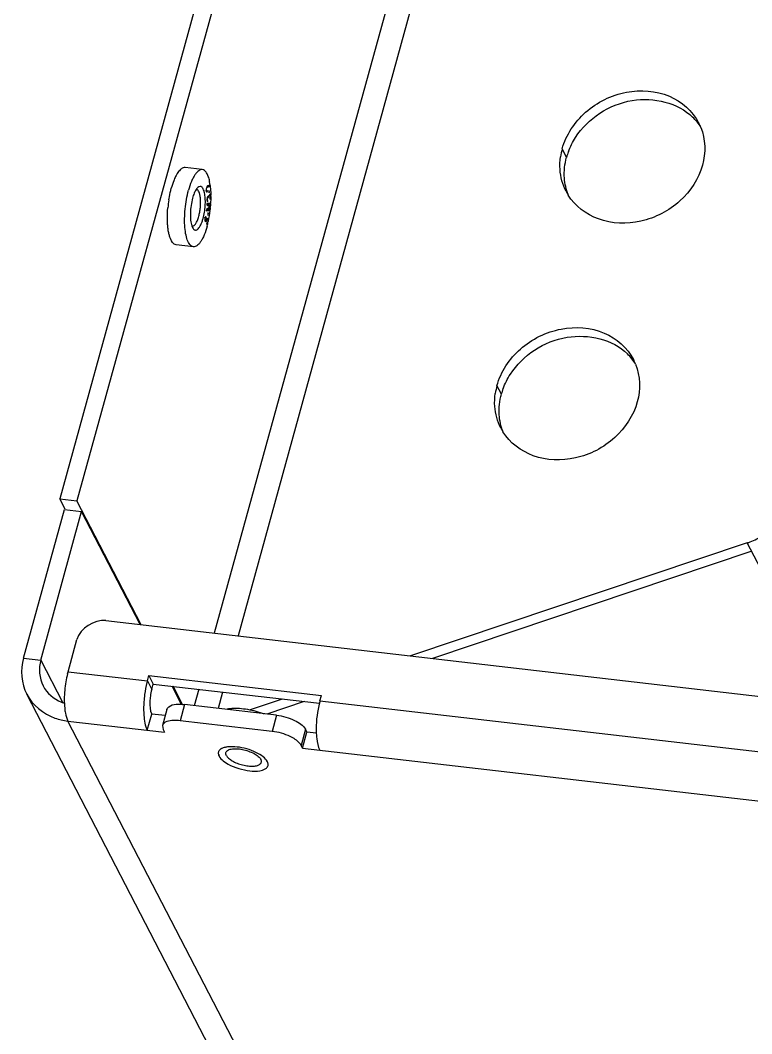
# Model space of a CAD drawing. Header units: millimetres. Extents: x -177 to 18421, y -5017 to 3255.
# Drawn here: x 13158.03 to 13172.97, y 1981.14 to 2001.85 of the extents above; entities that cross this region are included whole.
import ezdxf

# ---------------------------------------------------------------- set-up
doc = ezdxf.new("R2010")
doc.units = ezdxf.units.MM
doc.header["$LTSCALE"] = 46.255
doc.layers.get('0').update_dxf_attribs({"linetype": 'CONTINUOUS'})
doc.layers.add('02___PRT_ALL_AXES', color=7, linetype='CONTINUOUS')

msp = doc.modelspace()

# ---------------------------------------------------------------- linework, layer by layer
at = {"color": 3, "linetype": 'Continuous'}
for p, q in [((13174.587, 2049.266), (13158.836, 1992.071)), ((13158.945, 1991.859), (13158.836, 1992.071)), ((13158.095, 1988.817), (13158.931, 1991.852)), ((13172.975, 1990.999), (13166.455, 1988.81)), ((13159.778, 1989.583), (13264.321, 1977.469)), ((13159.005, 1988.538), (13159.186, 1989.198)), ((13158.994, 1988.499), (13159.005, 1988.538)), ((13159.005, 1988.538), (13160.626, 1988.35)), ((13160.626, 1988.35), (13160.657, 1988.46)), ((13160.657, 1988.46), (13164.182, 1988.051)), ((13168.698, 1967.744), (13158.163, 1988.077)), ((13163.832, 1987.929), (13163.067, 1987.672)), ((13164.152, 1987.941), (13164.182, 1988.051)), ((13164.152, 1987.941), (13193.531, 1984.537)), ((13169.485, 1967.298), (13159.002, 1987.531)), ((13159.002, 1987.531), (13160.977, 1987.302)), ((13163.177, 1987.319), (13161.297, 1987.537)), ((13160.935, 1987.439), (13160.947, 1987.36)), ((13160.947, 1987.36), (13160.977, 1987.302)), ((13163.797, 1986.976), (13163.767, 1987.033)), ((13163.797, 1986.976), (13193.882, 1983.489))]:
    msp.add_line(p, q, dxfattribs=at)
at = {"color": 7, "linetype": 'Continuous'}
for p, q in [((13174.94, 2049.225), (13159.188, 1992.03)), ((13177.258, 2044.75), (13161.994, 1989.326)), ((13177.652, 2044.361), (13162.48, 1989.27)), ((13161.839, 1998.441), (13161.833, 1998.425)), ((13161.843, 1998.448), (13161.839, 1998.441)), ((13161.841, 1998.444), (13161.894, 1998.464)), ((13161.853, 1998.443), (13161.841, 1998.444)), ((13161.85, 1998.46), (13161.843, 1998.448)), ((13161.845, 1998.434), (13161.853, 1998.443)), ((13161.856, 1998.465), (13161.85, 1998.46)), ((13161.853, 1998.443), (13161.906, 1998.462)), ((13161.903, 1998.481), (13161.856, 1998.465)), ((13161.899, 1998.563), (13161.891, 1998.548)), ((13161.891, 1998.548), (13161.903, 1998.481)), ((13161.894, 1998.464), (13161.902, 1998.48)), ((13161.906, 1998.462), (13161.894, 1998.464)), ((13161.902, 1998.48), (13161.902, 1998.481)), ((13161.914, 1998.478), (13161.902, 1998.48)), ((13161.906, 1998.462), (13161.914, 1998.478)), ((13161.828, 1998.402), (13161.826, 1998.386)), ((13161.826, 1998.386), (13161.827, 1998.368)), ((13161.836, 1998.383), (13161.827, 1998.384)), ((13161.838, 1998.373), (13161.827, 1998.375)), ((13161.83, 1998.366), (13161.827, 1998.372)), ((13161.827, 1998.368), (13161.829, 1998.359)), ((13161.833, 1998.425), (13161.828, 1998.402)), ((13161.836, 1998.398), (13161.828, 1998.399)), ((13161.829, 1998.359), (13161.833, 1998.346)), ((13161.841, 1998.365), (13161.83, 1998.366)), ((13161.838, 1998.412), (13161.831, 1998.413)), ((13161.833, 1998.347), (13161.835, 1998.349)), ((13161.833, 1998.346), (13161.838, 1998.343)), ((13161.842, 1998.427), (13161.834, 1998.428)), ((13161.835, 1998.349), (13161.842, 1998.36)), ((13161.847, 1998.347), (13161.835, 1998.349)), ((13161.836, 1998.398), (13161.838, 1998.412)), ((13161.836, 1998.383), (13161.836, 1998.398)), ((13161.838, 1998.373), (13161.836, 1998.383)), ((13161.845, 1998.434), (13161.837, 1998.435)), ((13161.838, 1998.412), (13161.842, 1998.427)), ((13161.841, 1998.365), (13161.838, 1998.373)), ((13161.838, 1998.343), (13161.847, 1998.347)), ((13161.842, 1998.36), (13161.841, 1998.365)), ((13161.846, 1998.365), (13161.841, 1998.365)), ((13161.842, 1998.427), (13161.845, 1998.434)), ((13161.854, 1998.359), (13161.842, 1998.36)), ((13161.852, 1998.37), (13161.846, 1998.365)), ((13161.847, 1998.347), (13161.854, 1998.359)), ((13161.855, 1998.243), (13161.848, 1998.224)), ((13161.854, 1998.359), (13161.852, 1998.37)), ((13161.863, 1998.238), (13161.854, 1998.239)), ((13161.863, 1998.252), (13161.855, 1998.243)), ((13161.855, 1998.243), (13161.862, 1998.243)), ((13161.866, 1998.241), (13161.855, 1998.242)), ((13161.857, 1998.227), (13161.863, 1998.238)), ((13161.874, 1998.242), (13161.862, 1998.243)), ((13161.866, 1998.256), (13161.863, 1998.252)), ((13161.863, 1998.238), (13161.866, 1998.241)), ((13161.873, 1998.26), (13161.866, 1998.256)), ((13161.866, 1998.241), (13161.874, 1998.242)), ((13161.873, 1998.254), (13161.869, 1998.258)), ((13161.879, 1998.259), (13161.873, 1998.26)), ((13161.879, 1998.259), (13161.873, 1998.26)), ((13161.884, 1998.252), (13161.873, 1998.254)), ((13161.874, 1998.242), (13161.877, 1998.24)), ((13161.877, 1998.24), (13161.878, 1998.253)), ((13161.877, 1998.24), (13161.881, 1998.225)), ((13161.89, 1998.251), (13161.878, 1998.253)), ((13161.884, 1998.252), (13161.879, 1998.259)), ((13161.888, 1998.232), (13161.879, 1998.233)), ((13161.89, 1998.376), (13161.882, 1998.363)), ((13161.882, 1998.363), (13161.885, 1998.325)), ((13161.894, 1998.339), (13161.884, 1998.34)), ((13161.888, 1998.27), (13161.884, 1998.252)), ((13161.885, 1998.325), (13161.894, 1998.339)), ((13161.894, 1998.264), (13161.887, 1998.264)), ((13161.893, 1998.281), (13161.888, 1998.27)), ((13161.888, 1998.232), (13161.89, 1998.251)), ((13161.888, 1998.22), (13161.888, 1998.232)), ((13161.894, 1998.339), (13161.89, 1998.376)), ((13161.89, 1998.251), (13161.894, 1998.264)), ((13161.901, 1998.276), (13161.891, 1998.277)), ((13161.901, 1998.291), (13161.893, 1998.281)), ((13161.894, 1998.264), (13161.901, 1998.276)), ((13161.895, 1998.283), (13161.896, 1998.284)), ((13161.896, 1998.284), (13161.9, 1998.285)), ((13161.908, 1998.283), (13161.896, 1998.284)), ((13161.912, 1998.284), (13161.9, 1998.285)), ((13161.908, 1998.298), (13161.901, 1998.291)), ((13161.901, 1998.276), (13161.908, 1998.283)), ((13161.913, 1998.3), (13161.908, 1998.298)), ((13161.908, 1998.283), (13161.912, 1998.284)), ((13161.911, 1998.295), (13161.909, 1998.298)), ((13161.914, 1998.287), (13161.911, 1998.295)), ((13161.922, 1998.294), (13161.911, 1998.295)), ((13161.912, 1998.284), (13161.915, 1998.281)), ((13161.919, 1998.299), (13161.913, 1998.3)), ((13161.919, 1998.299), (13161.913, 1998.3)), ((13161.916, 1998.281), (13161.914, 1998.287)), ((13161.926, 1998.285), (13161.914, 1998.287)), ((13161.915, 1998.281), (13161.917, 1998.277)), ((13161.917, 1998.23), (13161.916, 1998.222)), ((13161.917, 1998.277), (13161.919, 1998.264)), ((13161.928, 1998.275), (13161.917, 1998.277)), ((13161.919, 1998.246), (13161.917, 1998.23)), ((13161.927, 1998.238), (13161.918, 1998.239)), ((13161.922, 1998.294), (13161.919, 1998.299)), ((13161.919, 1998.264), (13161.919, 1998.246)), ((13161.928, 1998.251), (13161.919, 1998.252)), ((13161.926, 1998.285), (13161.922, 1998.294)), ((13161.923, 1998.223), (13161.927, 1998.238)), ((13161.928, 1998.275), (13161.926, 1998.285)), ((13161.927, 1998.238), (13161.928, 1998.251)), ((13161.91, 1998.04), (13161.832, 1997.985)), ((13161.837, 1997.979), (13161.906, 1998.03)), ((13161.843, 1998.106), (13161.841, 1998.078)), ((13161.841, 1998.078), (13161.91, 1998.04)), ((13161.845, 1998.209), (13161.843, 1998.187)), ((13161.843, 1998.187), (13161.843, 1998.181)), ((13161.852, 1998.186), (13161.843, 1998.187)), ((13161.843, 1998.181), (13161.845, 1998.162)), ((13161.924, 1998.116), (13161.843, 1998.106)), ((13161.852, 1998.198), (13161.844, 1998.199)), ((13161.854, 1998.173), (13161.844, 1998.175)), ((13161.846, 1998.169), (13161.844, 1998.172)), ((13161.848, 1998.224), (13161.845, 1998.209)), ((13161.845, 1998.162), (13161.849, 1998.154)), ((13161.854, 1998.215), (13161.846, 1998.215)), ((13161.858, 1998.168), (13161.846, 1998.169)), ((13161.851, 1998.168), (13161.846, 1998.169)), ((13161.847, 1998.091), (13161.911, 1998.098)), ((13161.908, 1998.055), (13161.847, 1998.091)), ((13161.859, 1998.089), (13161.847, 1998.091)), ((13161.849, 1998.154), (13161.856, 1998.149)), ((13161.849, 1997.978), (13161.917, 1998.029)), ((13161.857, 1998.227), (13161.85, 1998.228)), ((13161.85, 1998.153), (13161.852, 1998.154)), ((13161.852, 1998.154), (13161.851, 1998.168)), ((13161.863, 1998.167), (13161.851, 1998.168)), ((13161.852, 1998.198), (13161.854, 1998.215)), ((13161.852, 1998.186), (13161.852, 1998.198)), ((13161.854, 1998.173), (13161.852, 1998.186)), ((13161.863, 1998.152), (13161.852, 1998.154)), ((13161.854, 1998.215), (13161.857, 1998.227)), ((13161.858, 1998.168), (13161.854, 1998.173)), ((13161.856, 1998.149), (13161.863, 1998.152)), ((13161.863, 1998.167), (13161.858, 1998.168)), ((13161.859, 1998.089), (13161.923, 1998.097)), ((13161.92, 1998.054), (13161.859, 1998.089)), ((13161.863, 1998.152), (13161.863, 1998.167)), ((13161.881, 1998.225), (13161.881, 1998.213)), ((13161.888, 1998.22), (13161.881, 1998.221)), ((13161.881, 1998.213), (13161.888, 1998.22)), ((13161.917, 1998.029), (13161.906, 1998.03)), ((13161.907, 1998.043), (13161.907, 1998.042)), ((13161.92, 1998.054), (13161.908, 1998.055)), ((13161.912, 1998.213), (13161.909, 1998.207)), ((13161.909, 1998.207), (13161.909, 1998.192)), ((13161.914, 1998.2), (13161.909, 1998.201)), ((13161.909, 1998.192), (13161.914, 1998.2)), ((13161.919, 1998.211), (13161.911, 1998.212)), ((13161.923, 1998.097), (13161.911, 1998.098)), ((13161.916, 1998.222), (13161.912, 1998.213)), ((13161.914, 1998.2), (13161.919, 1998.211)), ((13161.923, 1998.223), (13161.916, 1998.224)), ((13161.919, 1998.211), (13161.923, 1998.223)), ((13161.803, 1997.818), (13161.8, 1997.804)), ((13161.802, 1997.814), (13161.804, 1997.818)), ((13161.808, 1997.831), (13161.803, 1997.818)), ((13161.804, 1997.818), (13161.808, 1997.82)), ((13161.815, 1997.816), (13161.804, 1997.818)), ((13161.815, 1997.837), (13161.808, 1997.831)), ((13161.82, 1997.818), (13161.808, 1997.82)), ((13161.811, 1997.819), (13161.815, 1997.836)), ((13161.812, 1997.81), (13161.815, 1997.816)), ((13161.822, 1997.837), (13161.815, 1997.837)), ((13161.815, 1997.836), (13161.815, 1997.836)), ((13161.827, 1997.834), (13161.815, 1997.836)), ((13161.815, 1997.816), (13161.82, 1997.818)), ((13161.82, 1997.818), (13161.823, 1997.817)), ((13161.827, 1997.834), (13161.822, 1997.837)), ((13161.823, 1997.817), (13161.827, 1997.834)), ((13161.832, 1997.985), (13161.83, 1997.957)), ((13161.83, 1997.96), (13161.899, 1997.968)), ((13161.83, 1997.957), (13161.911, 1997.967)), ((13161.849, 1997.978), (13161.837, 1997.979)), ((13161.913, 1997.985), (13161.849, 1997.978)), ((13161.865, 1997.914), (13161.859, 1997.871)), ((13161.859, 1997.871), (13161.867, 1997.867)), ((13161.873, 1997.91), (13161.865, 1997.914)), ((13161.873, 1997.91), (13161.865, 1997.911)), ((13161.867, 1997.867), (13161.873, 1997.91)), ((13161.911, 1997.967), (13161.899, 1997.968)), ((13161.8, 1997.804), (13161.798, 1997.79)), ((13161.798, 1997.79), (13161.798, 1997.775)), ((13161.807, 1997.782), (13161.798, 1997.783)), ((13161.798, 1997.775), (13161.801, 1997.756)), ((13161.808, 1997.792), (13161.799, 1997.793)), ((13161.808, 1997.769), (13161.799, 1997.77)), ((13161.812, 1997.76), (13161.8, 1997.762)), ((13161.812, 1997.81), (13161.801, 1997.811)), ((13161.803, 1997.758), (13161.801, 1997.761)), ((13161.801, 1997.756), (13161.806, 1997.745)), ((13161.808, 1997.755), (13161.803, 1997.758)), ((13161.815, 1997.756), (13161.803, 1997.758)), ((13161.806, 1997.745), (13161.812, 1997.737)), ((13161.807, 1997.782), (13161.808, 1997.792)), ((13161.808, 1997.769), (13161.807, 1997.782)), ((13161.808, 1997.792), (13161.812, 1997.81)), ((13161.812, 1997.76), (13161.808, 1997.769)), ((13161.819, 1997.753), (13161.808, 1997.755)), ((13161.815, 1997.756), (13161.812, 1997.76)), ((13161.812, 1997.737), (13161.818, 1997.732)), ((13161.813, 1997.736), (13161.815, 1997.737)), ((13161.819, 1997.753), (13161.815, 1997.756)), ((13161.815, 1997.737), (13161.82, 1997.745)), ((13161.826, 1997.736), (13161.815, 1997.737)), ((13161.818, 1997.732), (13161.826, 1997.736)), ((13161.824, 1997.758), (13161.819, 1997.753)), ((13161.82, 1997.745), (13161.824, 1997.755)), ((13161.832, 1997.744), (13161.82, 1997.745)), ((13161.828, 1997.765), (13161.824, 1997.758)), ((13161.824, 1997.755), (13161.826, 1997.762)), ((13161.836, 1997.753), (13161.824, 1997.755)), ((13161.826, 1997.736), (13161.832, 1997.744)), ((13161.832, 1997.782), (13161.828, 1997.765)), ((13161.84, 1997.771), (13161.829, 1997.772)), ((13161.83, 1997.777), (13161.832, 1997.782)), ((13161.836, 1997.795), (13161.832, 1997.782)), ((13161.832, 1997.782), (13161.837, 1997.786)), ((13161.844, 1997.78), (13161.832, 1997.782)), ((13161.832, 1997.744), (13161.836, 1997.753)), ((13161.842, 1997.802), (13161.836, 1997.795)), ((13161.836, 1997.753), (13161.84, 1997.771)), ((13161.849, 1997.785), (13161.837, 1997.786)), ((13161.837, 1997.786), (13161.843, 1997.786)), ((13161.841, 1997.709), (13161.837, 1997.691)), ((13161.837, 1997.691), (13161.843, 1997.687)), ((13161.84, 1997.771), (13161.844, 1997.78)), ((13161.845, 1997.706), (13161.84, 1997.706)), ((13161.845, 1997.706), (13161.841, 1997.709)), ((13161.841, 1997.688), (13161.848, 1997.695)), ((13161.85, 1997.806), (13161.842, 1997.802)), ((13161.855, 1997.785), (13161.843, 1997.786)), ((13161.843, 1997.687), (13161.852, 1997.685)), ((13161.844, 1997.78), (13161.849, 1997.785)), ((13161.852, 1997.709), (13161.845, 1997.706)), ((13161.853, 1997.796), (13161.846, 1997.804)), ((13161.857, 1997.804), (13161.848, 1997.805)), ((13161.848, 1997.695), (13161.852, 1997.708)), ((13161.859, 1997.694), (13161.848, 1997.695)), ((13161.849, 1997.785), (13161.855, 1997.785)), ((13161.857, 1997.804), (13161.85, 1997.806)), ((13161.856, 1997.718), (13161.852, 1997.709)), ((13161.864, 1997.706), (13161.852, 1997.708)), ((13161.852, 1997.708), (13161.853, 1997.708)), ((13161.852, 1997.685), (13161.859, 1997.694)), ((13161.857, 1997.782), (13161.853, 1997.796)), ((13161.864, 1997.794), (13161.853, 1997.796)), ((13161.855, 1997.785), (13161.859, 1997.779)), ((13161.861, 1997.741), (13161.856, 1997.718)), ((13161.864, 1997.794), (13161.857, 1997.804)), ((13161.869, 1997.781), (13161.857, 1997.782)), ((13161.859, 1997.779), (13161.862, 1997.767)), ((13161.87, 1997.73), (13161.859, 1997.731)), ((13161.859, 1997.694), (13161.864, 1997.706)), ((13161.862, 1997.755), (13161.861, 1997.741)), ((13161.862, 1997.767), (13161.862, 1997.755)), ((13161.871, 1997.761), (13161.862, 1997.763)), ((13161.872, 1997.746), (13161.862, 1997.747)), ((13161.869, 1997.781), (13161.864, 1997.794)), ((13161.871, 1997.761), (13161.869, 1997.781)), ((13161.87, 1997.73), (13161.872, 1997.746)), ((13161.872, 1997.746), (13161.871, 1997.761)), ((13158.836, 1992.071), (13159.188, 1992.03)), ((13160.499, 1989.5), (13159.188, 1992.03)), ((13158.448, 1988.776), (13159.284, 1991.811)), ((13158.931, 1991.852), (13159.284, 1991.811)), ((13160.481, 1989.502), (13159.284, 1991.811)), ((13172.885, 1991.172), (13166.004, 1988.862)), ((13174.598, 1987.866), (13172.885, 1991.172)), ((13158.095, 1988.817), (13158.448, 1988.776)), ((13158.448, 1988.776), (13158.893, 1987.916)), ((13160.626, 1988.35), (13160.716, 1988.177)), ((13160.657, 1988.46), (13160.746, 1988.287)), ((13160.716, 1988.177), (13160.746, 1988.287)), ((13160.746, 1988.287), (13164.146, 1987.893)), ((13161.327, 1987.868), (13161.133, 1988.242)), ((13161.344, 1987.868), (13161.152, 1988.24)), ((13161.678, 1988.179), (13161.586, 1987.844)), ((13162.164, 1988.122), (13162.072, 1987.788)), ((13163.381, 1987.981), (13162.724, 1987.761)), ((13160.624, 1987.343), (13160.715, 1987.673)), ((13160.991, 1987.641), (13160.715, 1987.673)), ((13161.026, 1987.768), (13160.935, 1987.438)), ((13161.388, 1987.867), (13161.297, 1987.537)), ((13163.268, 1987.649), (13161.388, 1987.867)), ((13162.269, 1987.785), (13162.266, 1987.774)), ((13162.281, 1987.776), (13162.269, 1987.785)), ((13162.358, 1987.793), (13162.354, 1987.782)), ((13163.268, 1987.649), (13163.177, 1987.319)), ((13163.858, 1987.363), (13163.767, 1987.033)), ((13163.797, 1986.976), (13163.888, 1987.305)), ((13163.888, 1987.305), (13163.858, 1987.363)), ((13164.083, 1987.283), (13163.888, 1987.305))]:
    msp.add_line(p, q, dxfattribs=at)
for centre, radius, start, end in [((13159.654, 1998.252), 2.274, 356.5716, 359.6652), ((13159.927, 1998.25), 2.001, 0.7364, 1.0251), ((13159.827, 1998.249), 2.101, 359.7092, 0.0662), ((13159.473, 1998.264), 2.444, 354.5143, 354.6929), ((13159.482, 1998.263), 2.435, 354.8076, 355.1012), ((13159.539, 1998.259), 2.377, 356.1348, 356.5162), ((13159.475, 1998.263), 2.454, 353.4924, 354.5139), ((13159.518, 1998.26), 2.41, 355.0997, 356.1335), ((13159.593, 1998.246), 2.335, 347.6242, 353.1301), ((13159.459, 1998.265), 2.458, 353.0542, 353.4274), ((13159.969, 1998.16), 1.949, 344.6125, 346.1397), ((13159.84, 1998.191), 2.069, 346.5174, 346.6591), ((13159.876, 1998.184), 2.045, 346.1299, 346.4942), ((13159.778, 1998.207), 2.145, 347.1586, 347.5864), ((13172.408, 1992.592), 1.498, 288.5628, 290.9383), ((13172.398, 1992.619), 1.527, 290.9454, 301.7971), ((13159.178, 1988.685), 0.827, 248.0364, 252.1734), ((13162.382, 1986.947), 0.835, 97.0076, 97.9862), ((13162.389, 1986.892), 0.891, 95.5686, 97.0027), ((13162.399, 1986.793), 0.99, 92.5497, 95.5574)]:
    msp.add_arc(centre, radius, start, end, dxfattribs=at)
at = {"color": 3, "linetype": 'Continuous'}
for centre, radius, start, end in [((13161.024, 1987.991), 2.092, 165.9235, 170.691), ((13161.234, 1987.954), 2.306, 170.6299, 174.8262), ((13162.356, 1987.874), 1.794, 164.61, 165.7685), ((13165.882, 1987.465), 1.794, 164.61, 165.7685), ((13165.922, 1987.368), 1.846, 179.8502, 182.8264)]:
    msp.add_arc(centre, radius, start, end, dxfattribs=at)
at = {"color": 7, "linetype": 'Continuous'}
for points, knots in [([(13161.749, 1998.799), (13161.737, 1998.8), (13161.71, 1998.797), (13161.671, 1998.776), (13161.633, 1998.74), (13161.596, 1998.691), (13161.56, 1998.629), (13161.513, 1998.525), (13161.484, 1998.438), (13161.468, 1998.378)], [0, 0, 0, 0, 0.068697, 0.147629, 0.243202, 0.358105, 0.492704, 0.645972, 1, 1, 1, 1]), ([(13161.899, 1998.563), (13161.892, 1998.596), (13161.876, 1998.654), (13161.847, 1998.72), (13161.818, 1998.759), (13161.791, 1998.785), (13161.766, 1998.797), (13161.749, 1998.799)], [0, 0, 0, 0, 0.339786, 0.614815, 0.728806, 0.828921, 1, 1, 1, 1]), ([(13161.657, 1998.436), (13161.654, 1998.433), (13161.64, 1998.42), (13161.629, 1998.404), (13161.621, 1998.391)], [0, 0, 0, 0, 0.222165, 1, 1, 1, 1]), ([(13161.766, 1997.802), (13161.777, 1997.843), (13161.795, 1997.928), (13161.81, 1998.057), (13161.813, 1998.181), (13161.804, 1998.277), (13161.791, 1998.344), (13161.778, 1998.384), (13161.763, 1998.416), (13161.745, 1998.44), (13161.725, 1998.455), (13161.692, 1998.461), (13161.67, 1998.447), (13161.657, 1998.436)], [0, 0, 0, 0, 0.169721, 0.346431, 0.516425, 0.666794, 0.731293, 0.787369, 0.834615, 0.873373, 0.90528, 0.933945, 1, 1, 1, 1]), ([(13161.928, 1998.286), (13161.928, 1998.302), (13161.926, 1998.367), (13161.92, 1998.431), (13161.914, 1998.478)], [0, 0, 0, 0, 0.262882, 1, 1, 1, 1]), ([(13161.621, 1998.391), (13161.606, 1998.368), (13161.578, 1998.311), (13161.559, 1998.252), (13161.55, 1998.219)], [0, 0, 0, 0, 0.451773, 1, 1, 1, 1]), ([(13161.677, 1997.845), (13161.685, 1997.874), (13161.698, 1997.934), (13161.711, 1998.026), (13161.716, 1998.117), (13161.714, 1998.202), (13161.705, 1998.266), (13161.694, 1998.31), (13161.679, 1998.352), (13161.655, 1998.388), (13161.63, 1998.391)], [0, 0, 0, 0, 0.156686, 0.320482, 0.482149, 0.632607, 0.763781, 0.820172, 0.869717, 1, 1, 1, 1]), ([(13161.55, 1998.219), (13161.536, 1998.169), (13161.516, 1998.067), (13161.502, 1997.914), (13161.506, 1997.773), (13161.521, 1997.686), (13161.534, 1997.65)], [0, 0, 0, 0, 0.26783, 0.543602, 0.796553, 1, 1, 1, 1]), ([(13161.544, 1997.646), (13161.55, 1997.645), (13161.563, 1997.647), (13161.581, 1997.657), (13161.599, 1997.674), (13161.624, 1997.707), (13161.652, 1997.765), (13161.669, 1997.816), (13161.677, 1997.845)], [0, 0, 0, 0, 0.068719, 0.147678, 0.243284, 0.358225, 0.645852, 1, 1, 1, 1]), ([(13161.534, 1997.65), (13161.536, 1997.644), (13161.543, 1997.626), (13161.552, 1997.608), (13161.56, 1997.596)], [0, 0, 0, 0, 0.279263, 1, 1, 1, 1]), ([(13161.56, 1997.596), (13161.566, 1997.587), (13161.58, 1997.571), (13161.609, 1997.56), (13161.64, 1997.568), (13161.668, 1997.592), (13161.695, 1997.628), (13161.721, 1997.676), (13161.746, 1997.736), (13161.759, 1997.779), (13161.766, 1997.802)], [0, 0, 0, 0, 0.092216, 0.167886, 0.245796, 0.343214, 0.467824, 0.620712, 0.799528, 1, 1, 1, 1]), ([(13160.688, 1988.037), (13160.683, 1988.001), (13160.674, 1987.88), (13160.676, 1987.749), (13160.715, 1987.673)], [0, 0, 0, 0, 0.298845, 1, 1, 1, 1]), ([(13161.026, 1987.769), (13161.032, 1987.789), (13161.124, 1987.895), (13161.28, 1987.879), (13161.388, 1987.867)], [0, 0, 0, 0, 0.165553, 1, 1, 1, 1]), ([(13162.358, 1987.793), (13162.408, 1987.796), (13162.515, 1987.793), (13162.735, 1987.765), (13162.902, 1987.72), (13163.01, 1987.679)], [0, 0, 0, 0, 0.22914, 0.478811, 1, 1, 1, 1]), ([(13163.268, 1987.649), (13163.395, 1987.634), (13163.606, 1987.572), (13163.814, 1987.448), (13163.858, 1987.363)], [0, 0, 0, 0, 0.57239, 1, 1, 1, 1])]:
    msp.add_open_spline(points, degree=3, knots=knots, dxfattribs=at)
for points in [[(13161.63, 1998.391), (13161.627, 1998.391), (13161.624, 1998.391), (13161.621, 1998.391)], [(13161.534, 1997.649), (13161.537, 1997.647), (13161.541, 1997.647), (13161.544, 1997.646)], [(13158.448, 1988.776), (13158.401, 1988.606), (13158.415, 1988.406), (13158.496, 1988.25)], [(13158.496, 1988.25), (13158.573, 1988.102), (13158.715, 1987.98), (13158.869, 1987.918)], [(13160.716, 1988.177), (13160.704, 1988.131), (13160.694, 1988.084), (13160.688, 1988.037)]]:
    msp.add_open_spline(points, degree=3, dxfattribs=at)
at = {"color": 3, "linetype": 'Continuous'}
for points in [[(13159.778, 1989.583), (13159.544, 1989.61), (13159.249, 1989.425), (13159.186, 1989.198)], [(13158.095, 1988.817), (13158.03, 1988.578), (13158.049, 1988.297), (13158.163, 1988.077)], [(13160.617, 1988.315), (13160.597, 1988.235), (13160.581, 1988.153), (13160.57, 1988.071)], [(13160.57, 1988.071), (13160.558, 1987.975), (13160.551, 1987.878), (13160.55, 1987.782)], [(13164.143, 1987.906), (13164.098, 1987.733), (13164.076, 1987.552), (13164.076, 1987.373)], [(13158.952, 1987.69), (13158.962, 1987.635), (13158.977, 1987.58), (13159.002, 1987.531)], [(13163.545, 1987.213), (13163.43, 1987.268), (13163.304, 1987.304), (13163.177, 1987.319)]]:
    msp.add_open_spline(points, degree=3, dxfattribs=at)
for points, knots in [([(13158.938, 1988.161), (13158.927, 1988.039), (13158.924, 1987.88), (13158.945, 1987.724), (13158.952, 1987.69)], [0, 0, 0, 0, 0.779042, 1, 1, 1, 1]), ([(13158.163, 1988.077), (13158.278, 1987.855), (13158.578, 1987.614), (13158.912, 1987.542), (13159.002, 1987.531)], [0, 0, 0, 0, 0.734267, 1, 1, 1, 1]), ([(13160.55, 1987.782), (13160.55, 1987.737), (13160.556, 1987.589), (13160.576, 1987.435), (13160.624, 1987.343)], [0, 0, 0, 0, 0.301594, 1, 1, 1, 1]), ([(13161.297, 1987.537), (13161.253, 1987.542), (13161.134, 1987.549), (13160.957, 1987.519), (13160.935, 1987.439)], [0, 0, 0, 0, 0.349275, 1, 1, 1, 1]), ([(13164.078, 1987.277), (13164.08, 1987.242), (13164.09, 1987.126), (13164.112, 1987.008), (13164.15, 1986.935)], [0, 0, 0, 0, 0.298747, 1, 1, 1, 1]), ([(13163.767, 1987.033), (13163.759, 1987.05), (13163.701, 1987.128), (13163.615, 1987.179), (13163.545, 1987.213)], [0, 0, 0, 0, 0.195207, 1, 1, 1, 1])]:
    msp.add_open_spline(points, degree=3, knots=knots, dxfattribs=at)
at = {"layer": '02___PRT_ALL_AXES', "color": 7, "linetype": 'Continuous'}
for p, q in [((13169.192, 1999.051), (13169.102, 1999.224)), ((13161.749, 1998.799), (13161.397, 1998.84)), ((13161.566, 1997.222), (13161.214, 1997.263)), ((13167.859, 1994.211), (13167.769, 1994.385)), ((13162.091, 1986.815), (13162.099, 1986.843))]:
    msp.add_line(p, q, dxfattribs=at)
at = {"layer": '02___PRT_ALL_AXES', "color": 3, "linetype": 'Continuous'}
for centre, radius, start, end in [((13170.972, 1999.061), 1.137, 31.9939, 45.5997), ((13170.52, 1998.684), 1.378, 159.6494, 164.5766), ((13169.639, 1994.221), 1.137, 31.9939, 45.5997), ((13169.187, 1993.845), 1.378, 159.6494, 164.5766)]:
    msp.add_arc(centre, radius, start, end, dxfattribs=at)
at = {"layer": '02___PRT_ALL_AXES', "color": 7, "linetype": 'Continuous'}
for centre, radius, start, end in [((13170.906, 1999.249), 1.109, 21.788, 27.3788), ((13170.372, 1998.874), 1.317, 164.5856, 171.8002), ((13170.171, 1998.87), 1.114, 207.385, 211.9448), ((13163.479, 1997.799), 2.444, 170.9341, 174.8234), ((13169.573, 1994.41), 1.109, 21.788, 27.3788), ((13169.039, 1994.035), 1.317, 164.5856, 171.8002), ((13168.838, 1994.03), 1.114, 207.385, 211.9448)]:
    msp.add_arc(centre, radius, start, end, dxfattribs=at)
for points, knots in [([(13169.102, 1999.224), (13169.181, 1999.51), (13169.54, 2000.045), (13170.381, 2000.455), (13171.3, 2000.402), (13171.766, 1999.998), (13171.89, 1999.759)], [0, 0, 0, 0, 0.253454, 0.518352, 0.769996, 1, 1, 1, 1]), ([(13171.969, 1998.892), (13171.893, 1998.615), (13171.549, 1998.092), (13170.739, 1997.676), (13169.844, 1997.695), (13169.364, 1998.057), (13169.225, 1998.28)], [0, 0, 0, 0, 0.252457, 0.516642, 0.769102, 1, 1, 1, 1]), ([(13161.237, 1998.718), (13161.232, 1998.711), (13161.212, 1998.678), (13161.196, 1998.643), (13161.184, 1998.616)], [0, 0, 0, 0, 0.231852, 1, 1, 1, 1]), ([(13161.397, 1998.84), (13161.384, 1998.841), (13161.345, 1998.836), (13161.287, 1998.792), (13161.254, 1998.746), (13161.237, 1998.718)], [0, 0, 0, 0, 0.187747, 0.533048, 1, 1, 1, 1]), ([(13161.184, 1998.616), (13161.177, 1998.601), (13161.151, 1998.537), (13161.129, 1998.47), (13161.115, 1998.418)], [0, 0, 0, 0, 0.232143, 1, 1, 1, 1]), ([(13161.065, 1998.185), (13161.068, 1998.205), (13161.082, 1998.283), (13161.099, 1998.361), (13161.115, 1998.418)], [0, 0, 0, 0, 0.257159, 1, 1, 1, 1]), ([(13161.566, 1997.222), (13161.555, 1997.223), (13161.533, 1997.231), (13161.503, 1997.255), (13161.476, 1997.29), (13161.442, 1997.357), (13161.411, 1997.467), (13161.39, 1997.623), (13161.385, 1997.803), (13161.396, 1997.995), (13161.422, 1998.189), (13161.451, 1998.316), (13161.468, 1998.378)], [0, 0, 0, 0, 0.02686, 0.057018, 0.092707, 0.135027, 0.240274, 0.370753, 0.520412, 0.68122, 0.844152, 1, 1, 1, 1]), ([(13161.038, 1997.702), (13161.036, 1997.727), (13161.033, 1997.833), (13161.037, 1997.94), (13161.044, 1998.02)], [0, 0, 0, 0, 0.238594, 1, 1, 1, 1]), ([(13161.214, 1997.263), (13161.157, 1997.269), (13161.104, 1997.358), (13161.074, 1997.455), (13161.057, 1997.529), (13161.044, 1997.613), (13161.04, 1997.671), (13161.038, 1997.702)], [0, 0, 0, 0, 0.350474, 0.486367, 0.641127, 0.813096, 1, 1, 1, 1]), ([(13161.848, 1997.643), (13161.831, 1997.582), (13161.803, 1997.496), (13161.755, 1997.392), (13161.719, 1997.33), (13161.682, 1997.28), (13161.644, 1997.245), (13161.606, 1997.224), (13161.579, 1997.221), (13161.566, 1997.222)], [0, 0, 0, 0, 0.354028, 0.507296, 0.641894, 0.756798, 0.852371, 0.931303, 1, 1, 1, 1]), ([(13167.769, 1994.385), (13167.848, 1994.67), (13168.207, 1995.206), (13169.048, 1995.616), (13169.968, 1995.563), (13170.434, 1995.158), (13170.557, 1994.92)], [0, 0, 0, 0, 0.253454, 0.518352, 0.769996, 1, 1, 1, 1]), ([(13170.637, 1994.053), (13170.56, 1993.775), (13170.216, 1993.253), (13169.406, 1992.837), (13168.511, 1992.856), (13168.032, 1993.217), (13167.892, 1993.441)], [0, 0, 0, 0, 0.252457, 0.516642, 0.769102, 1, 1, 1, 1]), ([(13162.232, 1986.847), (13162.231, 1986.85), (13162.228, 1986.863), (13162.228, 1986.876), (13162.231, 1986.886)], [0, 0, 0, 0, 0.265804, 1, 1, 1, 1]), ([(13162.231, 1986.886), (13162.233, 1986.894), (13162.243, 1986.912), (13162.267, 1986.932), (13162.301, 1986.948), (13162.361, 1986.963), (13162.452, 1986.967), (13162.57, 1986.952), (13162.692, 1986.919), (13162.802, 1986.871), (13162.889, 1986.815), (13162.933, 1986.769), (13162.945, 1986.745)], [0, 0, 0, 0, 0.033684, 0.071836, 0.117217, 0.170823, 0.301061, 0.453971, 0.615184, 0.768732, 0.900121, 1, 1, 1, 1]), ([(13162.24, 1986.827), (13162.239, 1986.828), (13162.236, 1986.835), (13162.233, 1986.842), (13162.232, 1986.847)], [0, 0, 0, 0, 0.260958, 1, 1, 1, 1]), ([(13162.24, 1986.827), (13162.251, 1986.805), (13162.289, 1986.763), (13162.365, 1986.711), (13162.462, 1986.665), (13162.572, 1986.63), (13162.683, 1986.61), (13162.786, 1986.606), (13162.87, 1986.617), (13162.918, 1986.639), (13162.933, 1986.653)], [0, 0, 0, 0, 0.09442, 0.216814, 0.36051, 0.514527, 0.666202, 0.803238, 0.915853, 1, 1, 1, 1]), ([(13162.933, 1986.653), (13162.936, 1986.656), (13162.945, 1986.665), (13162.952, 1986.677), (13162.954, 1986.686)], [0, 0, 0, 0, 0.265894, 1, 1, 1, 1]), ([(13162.954, 1986.686), (13162.957, 1986.695), (13162.957, 1986.716), (13162.95, 1986.736), (13162.945, 1986.745)], [0, 0, 0, 0, 0.466766, 1, 1, 1, 1])]:
    msp.add_open_spline(points, degree=3, knots=knots, dxfattribs=at)
at = {"layer": '02___PRT_ALL_AXES', "color": 3, "linetype": 'Continuous'}
for points, knots in [([(13169.376, 1999.457), (13169.627, 1999.844), (13170.452, 2000.405), (13171.463, 2000.171), (13171.767, 1999.873)], [0, 0, 0, 0, 0.519343, 1, 1, 1, 1]), ([(13168.043, 1994.618), (13168.294, 1995.005), (13169.119, 1995.565), (13170.13, 1995.332), (13170.434, 1995.033)], [0, 0, 0, 0, 0.519343, 1, 1, 1, 1]), ([(13162.079, 1986.897), (13162.076, 1986.888), (13162.074, 1986.87), (13162.077, 1986.852), (13162.08, 1986.843)], [0, 0, 0, 0, 0.483927, 1, 1, 1, 1]), ([(13162.087, 1986.918), (13162.085, 1986.914), (13162.082, 1986.908), (13162.08, 1986.901), (13162.079, 1986.897)], [0, 0, 0, 0, 0.503257, 1, 1, 1, 1]), ([(13162.08, 1986.843), (13162.081, 1986.838), (13162.084, 1986.829), (13162.089, 1986.819), (13162.091, 1986.815)], [0, 0, 0, 0, 0.485901, 1, 1, 1, 1]), ([(13162.124, 1986.956), (13162.116, 1986.951), (13162.103, 1986.939), (13162.092, 1986.925), (13162.087, 1986.918)], [0, 0, 0, 0, 0.523335, 1, 1, 1, 1]), ([(13162.147, 1986.97), (13162.143, 1986.967), (13162.135, 1986.963), (13162.128, 1986.959), (13162.124, 1986.956)], [0, 0, 0, 0, 0.512149, 1, 1, 1, 1]), ([(13162.215, 1986.993), (13162.203, 1986.99), (13162.179, 1986.984), (13162.157, 1986.975), (13162.147, 1986.97)], [0, 0, 0, 0, 0.526414, 1, 1, 1, 1]), ([(13162.28, 1987.004), (13162.268, 1987.002), (13162.247, 1987), (13162.225, 1986.996), (13162.215, 1986.993)], [0, 0, 0, 0, 0.516319, 1, 1, 1, 1]), ([(13162.177, 1986.717), (13162.3, 1986.618), (13162.581, 1986.519), (13162.9, 1986.484), (13163.023, 1986.545)], [0, 0, 0, 0, 0.535191, 1, 1, 1, 1]), ([(13163.094, 1986.642), (13163.094, 1986.652), (13163.091, 1986.672), (13163.083, 1986.691), (13163.078, 1986.7)], [0, 0, 0, 0, 0.473759, 1, 1, 1, 1]), ([(13163.091, 1986.618), (13163.092, 1986.622), (13163.093, 1986.63), (13163.094, 1986.638), (13163.094, 1986.642)], [0, 0, 0, 0, 0.496068, 1, 1, 1, 1]), ([(13163.023, 1986.545), (13163.039, 1986.554), (13163.068, 1986.573), (13163.087, 1986.603), (13163.091, 1986.618)], [0, 0, 0, 0, 0.542436, 1, 1, 1, 1])]:
    msp.add_open_spline(points, degree=3, knots=knots, dxfattribs=at)
at = {"layer": '02___PRT_ALL_AXES', "color": 7, "linetype": 'Continuous'}
for points in [[(13171.935, 1999.661), (13172.03, 1999.423), (13172.038, 1999.139), (13171.969, 1998.892)], [(13169.058, 1998.802), (13169.052, 1998.888), (13169.056, 1998.976), (13169.068, 1999.062)], [(13169.181, 1998.357), (13169.111, 1998.494), (13169.068, 1998.648), (13169.058, 1998.802)], [(13170.602, 1994.821), (13170.697, 1994.583), (13170.705, 1994.3), (13170.637, 1994.053)], [(13167.725, 1993.962), (13167.719, 1994.049), (13167.723, 1994.137), (13167.735, 1994.223)], [(13167.849, 1993.518), (13167.778, 1993.654), (13167.736, 1993.809), (13167.725, 1993.962)]]:
    msp.add_open_spline(points, degree=3, dxfattribs=at)
at = {"layer": '02___PRT_ALL_AXES', "color": 3, "linetype": 'Continuous'}
for points in [[(13169.228, 1999.164), (13169.266, 1999.266), (13169.317, 1999.365), (13169.376, 1999.457)], [(13169.148, 1998.628), (13169.138, 1998.769), (13169.154, 1998.914), (13169.192, 1999.051)], [(13169.226, 1998.282), (13169.182, 1998.392), (13169.156, 1998.51), (13169.148, 1998.628)], [(13167.895, 1994.324), (13167.933, 1994.427), (13167.984, 1994.526), (13168.043, 1994.618)], [(13167.815, 1993.789), (13167.805, 1993.93), (13167.821, 1994.075), (13167.859, 1994.211)], [(13167.893, 1993.443), (13167.85, 1993.552), (13167.823, 1993.671), (13167.815, 1993.789)], [(13162.459, 1987), (13162.399, 1987.007), (13162.339, 1987.009), (13162.28, 1987.004)], [(13162.845, 1986.889), (13162.724, 1986.947), (13162.592, 1986.985), (13162.459, 1987)], [(13162.993, 1986.797), (13162.947, 1986.834), (13162.897, 1986.863), (13162.845, 1986.889)], [(13162.091, 1986.815), (13162.111, 1986.776), (13162.143, 1986.744), (13162.177, 1986.717)], [(13163.078, 1986.7), (13163.058, 1986.739), (13163.026, 1986.77), (13162.993, 1986.797)]]:
    msp.add_open_spline(points, degree=3, dxfattribs=at)

doc.saveas('drawing.dxf')
